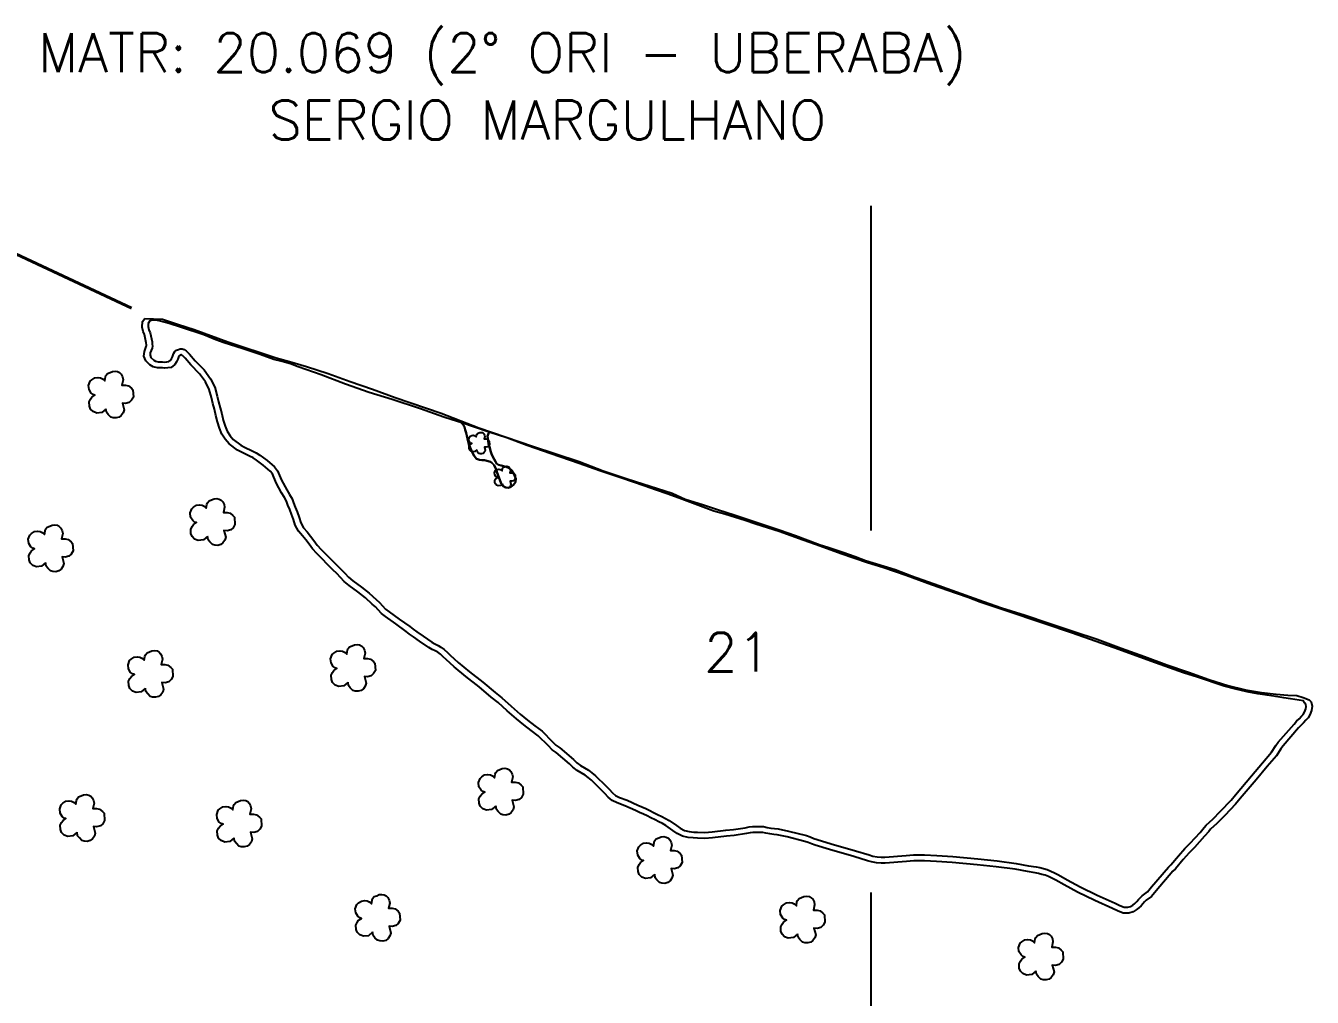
# Model space of a CAD drawing. Extents: x 745861 to 750061, y 7819050 to 7824990.
# Drawn here: x 748436 to 749294, y 7822288 to 7822936 of the extents above; entities that cross this region are included whole.
import ezdxf

# ---------------------------------------------------------------- set-up
doc = ezdxf.new("R2010")
doc.units = 0
doc.header["$MEASUREMENT"] = 0
doc.linetypes.add('CONTINUO', pattern=[0])
doc.layers.add('0114000966', color=1, linetype='Continuous', lineweight=25)
for name, color, linetype in [('0114000966021', 5, 'Continuous'), ('_SIMBOLO ARVORE', 118, 'Continuous'), ('ARVORES', 3, 'Continuous'), ('ESTRADA', 1, 'Continuous'), ('TEXTO CONFORNTANTES', 7, 'Continuous'), ('TEXTO_NUN_TAL', 7, 'Continuous')]:
    doc.layers.add(name, color=color, linetype=linetype)
doc.styles.add('Simplex', font='simplex.shx')

msp = doc.modelspace()

# ---------------------------------------------------------------- linework, layer by layer
at = {"color": 8}
for p, q in [((749000, 7822599.74), (749000, 7822816.38)), ((749000, 7821797.56), (749000, 7822358.28))]:
    msp.add_line(p, q, dxfattribs=at)
at = {"layer": '0114000966'}
msp.add_lwpolyline([(748515.2, 7822741.1), (748527.12, 7822740.79), (748537.62, 7822737.25), (748548.27, 7822733.83), (748570.71, 7822725.52), (748602.92, 7822714.9), (748611.86, 7822712.5), (748623.11, 7822709.24), (748637.64, 7822704.41), (748652.31, 7822699.15), (748667.22, 7822693.93), (748682.36, 7822688.58), (748713.03, 7822678.07), (748738.2, 7822668.31), (748773.87, 7822656.05), (748805.05, 7822645.79), (748821.19, 7822639.62), (748837.19, 7822634.11), (748852.58, 7822629.36), (748867.14, 7822624.57), (748875.74, 7822620.76), (748887.35, 7822617.02), (748898.09, 7822613.63), (748908.54, 7822610.28), (748929.13, 7822603.35), (748939.21, 7822599.92), (748949.45, 7822596.38), (748966.03, 7822590.18), (748971.14, 7822588.65), (748981.1, 7822585.23), (748989.27, 7822582.38), (748996.21, 7822579.83), (749016, 7822573.74), (749026.8, 7822569.55), (749042.07, 7822564.27), (749056.99, 7822558.89), (749071.83, 7822553.41), (749087.04, 7822548.17), (749102.68, 7822543.18), (749118.55, 7822538), (749134.65, 7822532.7), (749150.79, 7822527.18), (749166.83, 7822521.24), (749182.42, 7822515.63), (749197.19, 7822510.16), (749211.65, 7822505.19), (749225.3, 7822500.41), (749237.96, 7822496.26), (749249.69, 7822493.39), (749260.44, 7822491.59), (749270.15, 7822490.5), (749277.94, 7822489.97), (749284, 7822489.67), (749288.24, 7822488.41), (749292.33, 7822486.76), (749293.72, 7822485.39), (749294.35, 7822482.54), (749293.92, 7822479.68), (749292.7, 7822476.81), (749291.61, 7822474.69), (749289.99, 7822473.11), (749288.42, 7822471.39), (749286.79, 7822469.74), (749285.23, 7822468.01), (749274.83, 7822456.04), (749273.41, 7822454.06), (749270.44, 7822449.49), (749264.28, 7822442.2), (749256.94, 7822433.47), (749246.24, 7822420.92), (749243.17, 7822417.09), (749235.94, 7822409.66), (749230.72, 7822404.26), (749226.49, 7822400.41), (749225.22, 7822398.99), (749222.44, 7822395.73), (749215.73, 7822388.3), (749212.2, 7822384.78), (749208.22, 7822380.18), (749202.97, 7822373.96), (749201.34, 7822372.38), (749190.19, 7822359.37), (749187.07, 7822355.66), (749183.54, 7822353.08), (749182.45, 7822351.98), (749181.36, 7822350.79), (749180.05, 7822349.46), (749178.61, 7822347.95), (749176.88, 7822346.59), (749174.83, 7822345.31), (749171.97, 7822344.39), (749168.12, 7822344.43), (749164.35, 7822345.94), (749161.09, 7822347.53), (749149.21, 7822352.9), (749137.73, 7822358.42), (749128.81, 7822363.26), (749123.18, 7822366.41), (749120.55, 7822367.76), (749118.26, 7822368.91), (749116.15, 7822369.72), (749113.94, 7822370.34), (749111.69, 7822370.91), (749109.4, 7822371.37), (749104.22, 7822372.15), (749096.11, 7822373.72), (749083.5, 7822375.43), (749070.78, 7822376.71), (749054.05, 7822378.21), (749043.47, 7822378.92), (749035.49, 7822379.29), (749030.75, 7822379.42), (749028.51, 7822379.32), (749023.62, 7822378.9), (749009.28, 7822377.91), (749006.6, 7822377.91), (749003.46, 7822377.98), (749000.16, 7822378.65), (748997.52, 7822379.48), (748988.44, 7822382.29), (748972.07, 7822386.91), (748962.53, 7822389.73), (748960.2, 7822390.65), (748957.91, 7822391.61), (748955.75, 7822392.32), (748943.85, 7822395.34), (748937.32, 7822396.78), (748935.07, 7822397.04), (748932.43, 7822397.28), (748929.75, 7822397.77), (748927.65, 7822398.18), (748923.21, 7822398.34), (748921.03, 7822398.29), (748919.12, 7822398.08), (748916.73, 7822397.54), (748908.6, 7822396.21), (748903.39, 7822395.81), (748894.16, 7822394.66), (748888.97, 7822394.36), (748883.98, 7822394.42), (748881.16, 7822394.63), (748877.83, 7822394.99), (748874.03, 7822395.92), (748870.39, 7822397.59), (748867.63, 7822399.59), (748863.04, 7822402.85), (748860.78, 7822404.18), (748858.34, 7822405.48), (748855.78, 7822406.76), (748852.97, 7822408), (748850.41, 7822409.39), (748847.95, 7822410.55), (748845.37, 7822411.72), (748842.7, 7822412.86), (748835.59, 7822416.16), (748830.41, 7822418), (748827.2, 7822419.62), (748824.46, 7822421.92), (748822.28, 7822424.37), (748820.09, 7822426.51), (748813.27, 7822433.08), (748811.1, 7822434.94), (748809, 7822436.49), (748803.82, 7822439.59), (748800.97, 7822441.78), (748798.6, 7822444.11), (748789.72, 7822451.54), (748787.01, 7822453.43), (748784.53, 7822455.99), (748777.69, 7822462.77), (748772.99, 7822466.29), (748768.1, 7822470.04), (748763.18, 7822474.13), (748756.97, 7822479.51), (748750.95, 7822485.09), (748746.43, 7822488.67), (748738.3, 7822495.42), (748729.46, 7822502.37), (748721.76, 7822508.7), (748716.26, 7822513.67), (748714.38, 7822515.54), (748712.45, 7822517.32), (748710.69, 7822518.56), (748709.09, 7822519.52), (748707.04, 7822520.47), (748704.7, 7822521.79), (748698.62, 7822525.95), (748694.45, 7822528.85), (748691.95, 7822530.63), (748689.7, 7822532.45), (748682.74, 7822537.43), (748675.81, 7822542.33), (748673.28, 7822544.38), (748670.94, 7822546.72), (748669.11, 7822548.89), (748667, 7822550.62), (748662.4, 7822554.86), (748657.43, 7822558.82), (748651.52, 7822563.03), (748648.37, 7822565.62), (748645.73, 7822568.48), (748643.31, 7822570.98), (748640.72, 7822573.56), (748629.92, 7822584.43), (748627.16, 7822587.55), (748624.89, 7822590.65), (748622.71, 7822593.42), (748620.45, 7822596.24), (748617.9, 7822599.36), (748615.66, 7822603.26), (748614.38, 7822607.15), (748613.12, 7822610.75), (748611.96, 7822613.79), (748610.7, 7822616.74), (748609.83, 7822619.21), (748608.35, 7822621.79), (748606.49, 7822624.87), (748602.89, 7822631.56), (748600.43, 7822637.5), (748598.84, 7822639.28), (748594.31, 7822643.29), (748589.74, 7822646.72), (748587.43, 7822648.13), (748585.06, 7822649.44), (748580.11, 7822651.73), (748577.13, 7822653.25), (748571.47, 7822657.53), (748568.86, 7822660.64), (748566.66, 7822664.08), (748564.99, 7822668.05), (748563.74, 7822672.34), (748562.68, 7822676.57), (748561.72, 7822680.61), (748560.61, 7822684.53), (748559.7, 7822688.49), (748558.22, 7822693.89), (748555.68, 7822698.83), (748551.73, 7822704.36), (748545.89, 7822710.19), (748542.15, 7822714.71), (748540.36, 7822716.43), (748539.66, 7822716.85), (748539.46, 7822716.93), (748539.39, 7822716.93), (748539.01, 7822716.82), (748538.53, 7822716.6), (748538.42, 7822716.49), (748538.12, 7822716.01), (748537.78, 7822715.36), (748537.3, 7822713.99), (748536.37, 7822712.22), (748535.15, 7822710.45), (748532.81, 7822708.6), (748530.49, 7822708.32), (748528.69, 7822708.07), (748526.93, 7822708.32), (748525.55, 7822708.24), (748523.62, 7822708.32), (748520.89, 7822708.89), (748518.68, 7822710.23), (748515.85, 7822713.01), (748514.68, 7822716.13), (748514.93, 7822719.09), (748515.78, 7822721.24), (748516.23, 7822722.41), (748516.31, 7822722.88), (748516.25, 7822723.72), (748516.13, 7822724.93), (748515.05, 7822730.41), (748514.15, 7822732.43), (748513.51, 7822735.49), (748513.57, 7822739.23)], close=True, dxfattribs=at)
at = {"layer": '0114000966021'}
msp.add_lwpolyline([(748979.86, 7822584.18), (748962.77, 7822590.4), (748954.5, 7822593.38), (748938.47, 7822599.08), (748923.01, 7822603.96), (748915.95, 7822606.43), (748902.27, 7822610.57), (748894.87, 7822612.7), (748871.78, 7822621.32), (748863.84, 7822624.17), (748856.14, 7822626.9), (748848.48, 7822629.47), (748833.47, 7822634.7), (748818.94, 7822639.57), (748805.17, 7822644.46), (748792.22, 7822648.92), (748780.52, 7822652.92), (748770.4, 7822656.41), (748756.82, 7822661.53), (748745.11, 7822665.43), (748744.6, 7822664.36), (748743.96, 7822662.71), (748744.14, 7822661.19), (748744.47, 7822659.62), (748744.67, 7822657.63), (748745.25, 7822655.62), (748746.18, 7822652.26), (748746.66, 7822650.81), (748747.44, 7822648.93), (748748.45, 7822647.29), (748749.29, 7822645.82), (748749.99, 7822644.5), (748751.23, 7822643.59), (748753.02, 7822643.06), (748756.31, 7822642.28), (748758.42, 7822641.38), (748760.06, 7822639.87), (748761.32, 7822638), (748762.18, 7822635.94), (748762.82, 7822634.13), (748762.67, 7822632.07), (748761.31, 7822630.12), (748759.57, 7822628.79), (748757.89, 7822628.27), (748756.08, 7822628.5), (748754.3, 7822629.43), (748753.11, 7822631.1), (748752.09, 7822633.57), (748750.3, 7822638.29), (748749.41, 7822640.96), (748748.41, 7822643.38), (748746.85, 7822644.91), (748745.84, 7822645.62), (748742.02, 7822646.67), (748740.08, 7822646.7), (748738.67, 7822646.83), (748736.69, 7822647.67), (748735.06, 7822649.47), (748733.89, 7822651.59), (748731.49, 7822657.09), (748731.1, 7822658.82), (748730.64, 7822660.97), (748730.21, 7822662.83), (748729.68, 7822664.87), (748729.07, 7822667), (748728.6, 7822668.87), (748727.61, 7822670.2), (748726.04, 7822671.8), (748723.8, 7822672.55), (748714.88, 7822675.44), (748699.29, 7822681.01), (748680.23, 7822687.24), (748664.93, 7822691.76), (748649.07, 7822697.39), (748632.85, 7822703.52), (748617.54, 7822708.97), (748612.54, 7822710.87), (748606.93, 7822712.46), (748601.39, 7822713.78), (748592.15, 7822717.07), (748580.82, 7822721), (748567.56, 7822725.27), (748562.55, 7822726.95), (748554.57, 7822730.19), (748539.1, 7822735.39), (748531.48, 7822737.84), (748524.71, 7822739.57), (748522.48, 7822740.05), (748520.28, 7822740.15), (748518.68, 7822739.61), (748517.55, 7822737.96), (748517.52, 7822735.87), (748517.98, 7822733.67), (748518.89, 7822731.63), (748520.09, 7822725.53), (748520.24, 7822724.05), (748520.33, 7822722.67), (748520.11, 7822721.36), (748519.51, 7822719.79), (748518.87, 7822718.17), (748518.74, 7822716.69), (748519.29, 7822715.24), (748521.15, 7822713.41), (748522.38, 7822712.67), (748524.12, 7822712.3), (748525.52, 7822712.24), (748527.09, 7822712.33), (748528.69, 7822712.11), (748529.97, 7822712.29), (748531.21, 7822712.44), (748532.2, 7822713.22), (748532.95, 7822714.3), (748533.63, 7822715.59), (748534.1, 7822716.93), (748534.63, 7822717.97), (748535.32, 7822719.1), (748536.33, 7822719.99), (748537.62, 7822720.58), (748538.74, 7822720.9), (748540.2, 7822720.97), (748541.48, 7822720.42), (748542.81, 7822719.63), (748545.09, 7822717.43), (748548.85, 7822712.89), (748554.79, 7822706.95), (748559.1, 7822700.92), (748561.96, 7822695.35), (748563.58, 7822689.47), (748564.49, 7822685.52), (748565.59, 7822681.61), (748566.56, 7822677.52), (748567.6, 7822673.39), (748568.77, 7822669.39), (748570.22, 7822665.95), (748572.1, 7822663.01), (748574.24, 7822660.45), (748579.26, 7822656.65), (748581.85, 7822655.33), (748586.88, 7822653.01), (748589.44, 7822651.59), (748591.98, 7822650.04), (748596.84, 7822646.39), (748601.67, 7822642.12), (748603.87, 7822639.65), (748606.5, 7822633.28), (748609.96, 7822626.86), (748611.8, 7822623.82), (748613.48, 7822620.88), (748614.43, 7822618.19), (748615.66, 7822615.29), (748616.88, 7822612.13), (748618.17, 7822608.44), (748619.33, 7822604.9), (748621.21, 7822601.64), (748623.56, 7822598.76), (748625.85, 7822595.91), (748628.08, 7822593.06), (748630.27, 7822590.06), (748632.84, 7822587.17), (748643.56, 7822576.38), (748646.16, 7822573.79), (748648.64, 7822571.23), (748651.13, 7822568.54), (748653.96, 7822566.2), (748659.83, 7822562.02), (748665.01, 7822557.89), (748669.62, 7822553.64), (748671.93, 7822551.75), (748673.89, 7822549.42), (748675.96, 7822547.36), (748678.22, 7822545.52), (748685.06, 7822540.69), (748692.12, 7822535.64), (748694.37, 7822533.82), (748696.75, 7822532.12), (748700.89, 7822529.24), (748706.81, 7822525.19), (748708.87, 7822524.04), (748710.97, 7822523.06), (748712.88, 7822521.92), (748714.97, 7822520.43), (748717.15, 7822518.43), (748719.01, 7822516.57), (748724.37, 7822511.73), (748731.96, 7822505.49), (748740.81, 7822498.54), (748748.95, 7822491.78), (748753.56, 7822488.13), (748759.64, 7822482.49), (748765.77, 7822477.18), (748770.6, 7822473.17), (748775.41, 7822469.48), (748780.31, 7822465.81), (748787.37, 7822458.81), (748789.61, 7822456.49), (748792.15, 7822454.72), (748801.29, 7822447.08), (748803.6, 7822444.8), (748806.08, 7822442.9), (748811.22, 7822439.82), (748813.58, 7822438.08), (748815.96, 7822436.05), (748822.87, 7822429.38), (748825.17, 7822427.14), (748827.25, 7822424.8), (748829.42, 7822422.98), (748831.99, 7822421.68), (748837.1, 7822419.87), (748844.33, 7822416.51), (748846.99, 7822415.37), (748849.62, 7822414.18), (748852.21, 7822412.96), (748854.73, 7822411.59), (748857.48, 7822410.38), (748860.17, 7822409.03), (748862.73, 7822407.68), (748865.22, 7822406.21), (748869.96, 7822402.84), (748872.42, 7822401.06), (748875.35, 7822399.72), (748878.53, 7822398.94), (748881.52, 7822398.61), (748884.15, 7822398.42), (748888.88, 7822398.36), (748893.8, 7822398.64), (748902.99, 7822399.79), (748908.12, 7822400.19), (748915.97, 7822401.47), (748918.46, 7822402.03), (748920.77, 7822402.28), (748923.24, 7822402.34), (748928.11, 7822402.17), (748930.5, 7822401.7), (748932.97, 7822401.25), (748935.48, 7822401.02), (748937.99, 7822400.73), (748944.77, 7822399.24), (748956.87, 7822396.17), (748959.32, 7822395.36), (748961.71, 7822394.35), (748963.83, 7822393.52), (748973.18, 7822390.76), (748989.58, 7822386.13), (748998.71, 7822383.3), (749001.16, 7822382.53), (749003.91, 7822381.97), (749006.64, 7822381.91), (749009.15, 7822381.91), (749023.31, 7822382.89), (749028.26, 7822383.31), (749030.72, 7822383.42), (749035.64, 7822383.29), (749043.7, 7822382.92), (749054.37, 7822382.2), (749071.15, 7822380.7), (749083.97, 7822379.4), (749096.77, 7822377.67), (749104.9, 7822376.09), (749110.08, 7822375.31), (749112.58, 7822374.82), (749114.97, 7822374.2), (749117.41, 7822373.53), (749119.88, 7822372.57), (749122.36, 7822371.33), (749125.07, 7822369.94), (749130.74, 7822366.77), (749139.55, 7822361.98), (749150.9, 7822356.52), (749162.79, 7822351.15), (749165.97, 7822349.6), (749168.91, 7822348.42), (749171.36, 7822348.39), (749173.13, 7822348.96), (749174.58, 7822349.87), (749175.91, 7822350.91), (749177.17, 7822352.24), (749178.46, 7822353.55), (749179.56, 7822354.75), (749180.93, 7822356.13), (749184.32, 7822358.6), (749187.14, 7822361.96), (749198.43, 7822375.12), (749200.04, 7822376.69), (749205.17, 7822382.78), (749209.27, 7822387.51), (749212.83, 7822391.05), (749219.43, 7822398.37), (749222.21, 7822401.62), (749223.64, 7822403.23), (749227.93, 7822407.13), (749233.07, 7822412.45), (749240.17, 7822419.75), (749243.15, 7822423.47), (749253.88, 7822436.05), (749261.22, 7822444.78), (749267.22, 7822451.88), (749270.11, 7822456.32), (749271.69, 7822458.52), (749282.23, 7822470.66), (749283.88, 7822472.48), (749285.52, 7822474.14), (749287.12, 7822475.89), (749288.35, 7822477.1), (749289.08, 7822478.51), (749290.04, 7822480.78), (749290.28, 7822482.4), (749290, 7822483.67), (749289.19, 7822484.74), (749288.52, 7822486.06), (749279.73, 7822487.56), (749275.36, 7822488.15), (749270.13, 7822488.9), (749264.31, 7822489.81), (749258, 7822490.88), (749250.87, 7822492.14), (749243.29, 7822493.91), (749235.47, 7822495.99), (749217.77, 7822501.8), (749208.5, 7822504.89), (749189.71, 7822511.52), (749162.12, 7822521.41), (749133.67, 7822531.51), (749115.28, 7822537.64), (749089.29, 7822546.4), (749072.8, 7822552.02), (749064.72, 7822554.99), (749056.88, 7822557.77), (749040.32, 7822563.59), (749023.24, 7822569.74), (749007.83, 7822574.97), (748997.55, 7822578.23)], close=True, dxfattribs=at)
at = {"layer": '_SIMBOLO ARVORE', "linetype": 'CONTINUO'}
for points in [[(748489.23, 7822680.74, 0), (748486.53, 7822678.48, 0), (748483.11, 7822678.08, 0), (748480.67, 7822679.03, 0), (748478.94, 7822680.73, 0), (748478.23, 7822682.68, 0), (748478.04, 7822685.55, 0), (748478.97, 7822687.37, 0), (748479.95, 7822688.71, 0), (748481.92, 7822690.05, 0), (748480.67, 7822690.45, 0), (748479.43, 7822691.47, 0), (748477.98, 7822693.76, 0), (748477.72, 7822696.49, 0), (748478.77, 7822699.33, 0), (748479.87, 7822700.34, 0), (748481.88, 7822701.57, 0), (748483.99, 7822701.85, 0), (748485.67, 7822701.61, 0), (748487.01, 7822701, 0), (748488.47, 7822699.69, 0), (748488.91, 7822702.18, 0), (748489.28, 7822703.18, 0), (748490.37, 7822704.56, 0), (748492, 7822705.16, 0), (748493.58, 7822705.86, 0), (748495.37, 7822706.03, 0), (748497.06, 7822705.79, 0), (748498.43, 7822705.06, 0), (748499.45, 7822703.96, 0), (748500.34, 7822702.2, 0), (748500.69, 7822700.24, 0), (748499.88, 7822696.75, 0), (748502.32, 7822696.79, 0), (748504.34, 7822696.3, 0), (748506.25, 7822694.79, 0), (748507.31, 7822693.58, 0), (748507.59, 7822688.78, 0), (748506.42, 7822686.63, 0), (748504.85, 7822685.2, 0), (748502.39, 7822684.54, 0), (748500.23, 7822684.73, 0), (748501.38, 7822680.24, 0), (748500.85, 7822678.33, 0), (748499.55, 7822676.5, 0), (748498.13, 7822675.36, 0), (748496.1, 7822674.86, 0), (748494.08, 7822674.99, 0), (748492.58, 7822675.41, 0), (748490.85, 7822677.11, 0), (748489.67, 7822678.65, 0), (748489.31, 7822680.97, 0)], [(748736.77, 7822653.51, 0), (748735.53, 7822652.46, 0), (748733.94, 7822652.28, 0), (748732.81, 7822652.72, 0), (748732.01, 7822653.5, 0), (748731.68, 7822654.4, 0), (748731.59, 7822655.73, 0), (748732.03, 7822656.58, 0), (748732.48, 7822657.2, 0), (748733.39, 7822657.81, 0), (748732.81, 7822658, 0), (748732.24, 7822658.47, 0), (748731.57, 7822659.53, 0), (748731.45, 7822660.79, 0), (748731.93, 7822662.11, 0), (748732.44, 7822662.58, 0), (748733.37, 7822663.15, 0), (748734.35, 7822663.28, 0), (748735.13, 7822663.17, 0), (748735.75, 7822662.88, 0), (748736.42, 7822662.28, 0), (748736.63, 7822663.43, 0), (748736.8, 7822663.89, 0), (748737.3, 7822664.53, 0), (748738.06, 7822664.81, 0), (748738.79, 7822665.13, 0), (748739.62, 7822665.21, 0), (748740.4, 7822665.1, 0), (748741.03, 7822664.76, 0), (748741.5, 7822664.25, 0), (748741.91, 7822663.44, 0), (748742.08, 7822662.53, 0), (748741.7, 7822660.92, 0), (748742.83, 7822660.94, 0), (748743.77, 7822660.71, 0), (748744.65, 7822660.01, 0), (748745.14, 7822659.45, 0), (748745.27, 7822657.23, 0), (748744.73, 7822656.23, 0), (748744, 7822655.57, 0), (748742.86, 7822655.26, 0), (748741.86, 7822655.35, 0), (748742.4, 7822653.28, 0), (748742.15, 7822652.39, 0), (748741.55, 7822651.55, 0), (748740.89, 7822651.02, 0), (748739.95, 7822650.79, 0), (748739.02, 7822650.84, 0), (748738.32, 7822651.04, 0), (748737.52, 7822651.83, 0), (748736.98, 7822652.54, 0), (748736.81, 7822653.61, 0)], [(748753.97, 7822630.89, 0), (748752.73, 7822629.84, 0), (748751.14, 7822629.66, 0), (748750.02, 7822630.1, 0), (748749.22, 7822630.88, 0), (748748.89, 7822631.78, 0), (748748.8, 7822633.11, 0), (748749.23, 7822633.95, 0), (748749.68, 7822634.58, 0), (748750.59, 7822635.19, 0), (748750.01, 7822635.38, 0), (748749.44, 7822635.85, 0), (748748.77, 7822636.91, 0), (748748.65, 7822638.17, 0), (748749.13, 7822639.49, 0), (748749.64, 7822639.96, 0), (748750.57, 7822640.53, 0), (748751.55, 7822640.66, 0), (748752.33, 7822640.55, 0), (748752.95, 7822640.26, 0), (748753.62, 7822639.66, 0), (748753.83, 7822640.81, 0), (748754, 7822641.27, 0), (748754.5, 7822641.91, 0), (748755.26, 7822642.19, 0), (748755.99, 7822642.51, 0), (748756.82, 7822642.59, 0), (748757.6, 7822642.48, 0), (748758.23, 7822642.14, 0), (748758.7, 7822641.63, 0), (748759.12, 7822640.82, 0), (748759.28, 7822639.91, 0), (748758.9, 7822638.3, 0), (748760.04, 7822638.31, 0), (748760.97, 7822638.09, 0), (748761.85, 7822637.39, 0), (748762.34, 7822636.83, 0), (748762.48, 7822634.61, 0), (748761.93, 7822633.61, 0), (748761.21, 7822632.95, 0), (748760.07, 7822632.64, 0), (748759.07, 7822632.73, 0), (748759.6, 7822630.66, 0), (748759.36, 7822629.77, 0), (748758.75, 7822628.92, 0), (748758.09, 7822628.4, 0), (748757.15, 7822628.17, 0), (748756.22, 7822628.22, 0), (748755.52, 7822628.42, 0), (748754.72, 7822629.21, 0), (748754.18, 7822629.92, 0), (748754.01, 7822630.99, 0)], [(748557.04, 7822595.72, 0), (748554.35, 7822593.46, 0), (748550.93, 7822593.06, 0), (748548.49, 7822594.01, 0), (748546.76, 7822595.71, 0), (748546.04, 7822597.65, 0), (748545.85, 7822600.53, 0), (748546.78, 7822602.35, 0), (748547.77, 7822603.69, 0), (748549.74, 7822605.02, 0), (748548.48, 7822605.42, 0), (748547.25, 7822606.44, 0), (748545.79, 7822608.73, 0), (748545.53, 7822611.46, 0), (748546.58, 7822614.3, 0), (748547.68, 7822615.32, 0), (748549.69, 7822616.55, 0), (748551.8, 7822616.83, 0), (748553.49, 7822616.59, 0), (748554.82, 7822615.97, 0), (748556.28, 7822614.67, 0), (748556.72, 7822617.16, 0), (748557.09, 7822618.16, 0), (748558.19, 7822619.54, 0), (748559.81, 7822620.14, 0), (748561.4, 7822620.84, 0), (748563.18, 7822621, 0), (748564.87, 7822620.76, 0), (748566.24, 7822620.04, 0), (748567.26, 7822618.94, 0), (748568.15, 7822617.18, 0), (748568.5, 7822615.22, 0), (748567.69, 7822611.73, 0), (748570.13, 7822611.77, 0), (748572.16, 7822611.28, 0), (748574.06, 7822609.77, 0), (748575.12, 7822608.56, 0), (748575.41, 7822603.76, 0), (748574.23, 7822601.6, 0), (748572.66, 7822600.17, 0), (748570.2, 7822599.51, 0), (748568.04, 7822599.7, 0), (748569.19, 7822595.22, 0), (748568.67, 7822593.3, 0), (748567.37, 7822591.48, 0), (748565.94, 7822590.34, 0), (748563.91, 7822589.84, 0), (748561.9, 7822589.96, 0), (748560.39, 7822590.39, 0), (748558.66, 7822592.09, 0), (748557.48, 7822593.62, 0), (748557.12, 7822595.95, 0)], [(748448.97, 7822578.15, 0), (748446.27, 7822575.89, 0), (748442.85, 7822575.49, 0), (748440.42, 7822576.44, 0), (748438.69, 7822578.14, 0), (748437.97, 7822580.09, 0), (748437.78, 7822582.96, 0), (748438.71, 7822584.78, 0), (748439.69, 7822586.12, 0), (748441.66, 7822587.46, 0), (748440.41, 7822587.86, 0), (748439.18, 7822588.88, 0), (748437.72, 7822591.17, 0), (748437.46, 7822593.9, 0), (748438.51, 7822596.73, 0), (748439.61, 7822597.75, 0), (748441.62, 7822598.98, 0), (748443.73, 7822599.26, 0), (748445.42, 7822599.02, 0), (748446.75, 7822598.41, 0), (748448.21, 7822597.1, 0), (748448.65, 7822599.59, 0), (748449.02, 7822600.59, 0), (748450.11, 7822601.97, 0), (748451.74, 7822602.57, 0), (748453.32, 7822603.27, 0), (748455.11, 7822603.44, 0), (748456.8, 7822603.2, 0), (748458.17, 7822602.47, 0), (748459.19, 7822601.37, 0), (748460.08, 7822599.61, 0), (748460.43, 7822597.65, 0), (748459.62, 7822594.16, 0), (748462.06, 7822594.2, 0), (748464.08, 7822593.71, 0), (748465.99, 7822592.2, 0), (748467.05, 7822590.99, 0), (748467.34, 7822586.19, 0), (748466.16, 7822584.04, 0), (748464.59, 7822582.6, 0), (748462.13, 7822581.95, 0), (748459.97, 7822582.14, 0), (748461.12, 7822577.65, 0), (748460.59, 7822575.74, 0), (748459.3, 7822573.91, 0), (748457.87, 7822572.77, 0), (748455.84, 7822572.27, 0), (748453.83, 7822572.4, 0), (748452.32, 7822572.82, 0), (748450.59, 7822574.52, 0), (748449.41, 7822576.06, 0), (748449.05, 7822578.38, 0)], [(748515.55, 7822494.36, 0), (748512.85, 7822492.1, 0), (748509.43, 7822491.7, 0), (748507, 7822492.65, 0), (748505.27, 7822494.35, 0), (748504.55, 7822496.3, 0), (748504.36, 7822499.17, 0), (748505.29, 7822500.99, 0), (748506.27, 7822502.33, 0), (748508.24, 7822503.67, 0), (748506.99, 7822504.07, 0), (748505.76, 7822505.09, 0), (748504.3, 7822507.38, 0), (748504.04, 7822510.1, 0), (748505.09, 7822512.94, 0), (748506.19, 7822513.96, 0), (748508.2, 7822515.19, 0), (748510.31, 7822515.47, 0), (748512, 7822515.23, 0), (748513.33, 7822514.61, 0), (748514.79, 7822513.31, 0), (748515.23, 7822515.8, 0), (748515.6, 7822516.8, 0), (748516.69, 7822518.18, 0), (748518.32, 7822518.78, 0), (748519.91, 7822519.48, 0), (748521.69, 7822519.64, 0), (748523.38, 7822519.4, 0), (748524.75, 7822518.68, 0), (748525.77, 7822517.58, 0), (748526.66, 7822515.82, 0), (748527.01, 7822513.86, 0), (748526.2, 7822510.37, 0), (748528.64, 7822510.41, 0), (748530.66, 7822509.92, 0), (748532.57, 7822508.41, 0), (748533.63, 7822507.2, 0), (748533.92, 7822502.4, 0), (748532.74, 7822500.25, 0), (748531.17, 7822498.81, 0), (748528.71, 7822498.16, 0), (748526.55, 7822498.35, 0), (748527.7, 7822493.86, 0), (748527.17, 7822491.95, 0), (748525.88, 7822490.12, 0), (748524.45, 7822488.98, 0), (748522.42, 7822488.48, 0), (748520.41, 7822488.6, 0), (748518.9, 7822489.03, 0), (748517.17, 7822490.73, 0), (748515.99, 7822492.26, 0), (748515.63, 7822494.59, 0)], [(748650.74, 7822498.37, 0), (748648.05, 7822496.11, 0), (748644.63, 7822495.71, 0), (748642.19, 7822496.66, 0), (748640.46, 7822498.36, 0), (748639.75, 7822500.31, 0), (748639.56, 7822503.18, 0), (748640.49, 7822505, 0), (748641.47, 7822506.34, 0), (748643.44, 7822507.68, 0), (748642.19, 7822508.08, 0), (748640.95, 7822509.1, 0), (748639.5, 7822511.39, 0), (748639.24, 7822514.12, 0), (748640.29, 7822516.96, 0), (748641.39, 7822517.97, 0), (748643.4, 7822519.2, 0), (748645.51, 7822519.48, 0), (748647.19, 7822519.24, 0), (748648.53, 7822518.63, 0), (748649.99, 7822517.32, 0), (748650.43, 7822519.82, 0), (748650.8, 7822520.81, 0), (748651.89, 7822522.19, 0), (748653.52, 7822522.79, 0), (748655.1, 7822523.49, 0), (748656.89, 7822523.66, 0), (748658.57, 7822523.42, 0), (748659.95, 7822522.69, 0), (748660.96, 7822521.59, 0), (748661.86, 7822519.83, 0), (748662.21, 7822517.87, 0), (748661.39, 7822514.38, 0), (748663.84, 7822514.42, 0), (748665.86, 7822513.93, 0), (748667.77, 7822512.42, 0), (748668.83, 7822511.22, 0), (748669.11, 7822506.41, 0), (748667.93, 7822504.26, 0), (748666.37, 7822502.83, 0), (748663.91, 7822502.17, 0), (748661.75, 7822502.36, 0), (748662.9, 7822497.87, 0), (748662.37, 7822495.96, 0), (748661.07, 7822494.13, 0), (748659.65, 7822492.99, 0), (748657.62, 7822492.5, 0), (748655.6, 7822492.62, 0), (748654.09, 7822493.05, 0), (748652.36, 7822494.74, 0), (748651.19, 7822496.28, 0), (748650.83, 7822498.6, 0)], [(748749.38, 7822415.81, 0), (748746.69, 7822413.55, 0), (748743.27, 7822413.16, 0), (748740.83, 7822414.1, 0), (748739.1, 7822415.8, 0), (748738.39, 7822417.75, 0), (748738.19, 7822420.63, 0), (748739.13, 7822422.44, 0), (748740.11, 7822423.78, 0), (748742.08, 7822425.12, 0), (748740.83, 7822425.52, 0), (748739.59, 7822426.54, 0), (748738.14, 7822428.83, 0), (748737.87, 7822431.56, 0), (748738.92, 7822434.4, 0), (748740.03, 7822435.42, 0), (748742.03, 7822436.64, 0), (748744.14, 7822436.93, 0), (748745.83, 7822436.68, 0), (748747.16, 7822436.07, 0), (748748.63, 7822434.76, 0), (748749.06, 7822437.26, 0), (748749.44, 7822438.25, 0), (748750.53, 7822439.63, 0), (748752.15, 7822440.23, 0), (748753.74, 7822440.94, 0), (748755.52, 7822441.1, 0), (748757.21, 7822440.86, 0), (748758.58, 7822440.13, 0), (748759.6, 7822439.03, 0), (748760.49, 7822437.27, 0), (748760.84, 7822435.31, 0), (748760.03, 7822431.82, 0), (748762.48, 7822431.86, 0), (748764.5, 7822431.38, 0), (748766.41, 7822429.87, 0), (748767.46, 7822428.66, 0), (748767.75, 7822423.85, 0), (748766.57, 7822421.7, 0), (748765.01, 7822420.27, 0), (748762.54, 7822419.61, 0), (748760.38, 7822419.8, 0), (748761.54, 7822415.31, 0), (748761.01, 7822413.4, 0), (748759.71, 7822411.57, 0), (748758.28, 7822410.44, 0), (748756.25, 7822409.94, 0), (748754.24, 7822410.06, 0), (748752.73, 7822410.49, 0), (748751, 7822412.19, 0), (748749.83, 7822413.72, 0), (748749.47, 7822416.04, 0)], [(748469.93, 7822398.24, 0), (748467.23, 7822395.98, 0), (748463.81, 7822395.59, 0), (748461.38, 7822396.54, 0), (748459.65, 7822398.23, 0), (748458.93, 7822400.18, 0), (748458.74, 7822403.06, 0), (748459.67, 7822404.87, 0), (748460.65, 7822406.22, 0), (748462.62, 7822407.55, 0), (748461.37, 7822407.95, 0), (748460.14, 7822408.97, 0), (748458.68, 7822411.26, 0), (748458.42, 7822413.99, 0), (748459.47, 7822416.83, 0), (748460.57, 7822417.85, 0), (748462.58, 7822419.08, 0), (748464.69, 7822419.36, 0), (748466.38, 7822419.12, 0), (748467.71, 7822418.5, 0), (748469.17, 7822417.2, 0), (748469.61, 7822419.69, 0), (748469.98, 7822420.69, 0), (748471.07, 7822422.07, 0), (748472.7, 7822422.66, 0), (748474.29, 7822423.37, 0), (748476.07, 7822423.53, 0), (748477.76, 7822423.29, 0), (748479.13, 7822422.57, 0), (748480.15, 7822421.47, 0), (748481.04, 7822419.71, 0), (748481.39, 7822417.75, 0), (748480.58, 7822414.26, 0), (748483.02, 7822414.3, 0), (748485.05, 7822413.81, 0), (748486.95, 7822412.3, 0), (748488.01, 7822411.09, 0), (748488.3, 7822406.28, 0), (748487.12, 7822404.13, 0), (748485.55, 7822402.7, 0), (748483.09, 7822402.04, 0), (748480.93, 7822402.23, 0), (748482.08, 7822397.74, 0), (748481.55, 7822395.83, 0), (748480.26, 7822394.01, 0), (748478.83, 7822392.87, 0), (748476.8, 7822392.37, 0), (748474.79, 7822392.49, 0), (748473.28, 7822392.92, 0), (748471.55, 7822394.62, 0), (748470.37, 7822396.15, 0), (748470.01, 7822398.47, 0)], [(748574.73, 7822394.55, 0), (748572.04, 7822392.29, 0), (748568.62, 7822391.89, 0), (748566.18, 7822392.84, 0), (748564.45, 7822394.54, 0), (748563.73, 7822396.49, 0), (748563.54, 7822399.36, 0), (748564.47, 7822401.18, 0), (748565.46, 7822402.52, 0), (748567.43, 7822403.86, 0), (748566.17, 7822404.26, 0), (748564.94, 7822405.28, 0), (748563.48, 7822407.57, 0), (748563.22, 7822410.29, 0), (748564.27, 7822413.13, 0), (748565.37, 7822414.15, 0), (748567.38, 7822415.38, 0), (748569.49, 7822415.66, 0), (748571.18, 7822415.42, 0), (748572.51, 7822414.8, 0), (748573.97, 7822413.5, 0), (748574.41, 7822415.99, 0), (748574.78, 7822416.99, 0), (748575.88, 7822418.37, 0), (748577.5, 7822418.97, 0), (748579.09, 7822419.67, 0), (748580.87, 7822419.83, 0), (748582.56, 7822419.59, 0), (748583.93, 7822418.87, 0), (748584.95, 7822417.77, 0), (748585.84, 7822416.01, 0), (748586.19, 7822414.05, 0), (748585.38, 7822410.56, 0), (748587.82, 7822410.6, 0), (748589.85, 7822410.11, 0), (748591.75, 7822408.6, 0), (748592.81, 7822407.39, 0), (748593.1, 7822402.59, 0), (748591.92, 7822400.44, 0), (748590.35, 7822399, 0), (748587.89, 7822398.35, 0), (748585.73, 7822398.54, 0), (748586.88, 7822394.05, 0), (748586.36, 7822392.14, 0), (748585.06, 7822390.31, 0), (748583.63, 7822389.17, 0), (748581.6, 7822388.67, 0), (748579.59, 7822388.79, 0), (748578.08, 7822389.22, 0), (748576.35, 7822390.92, 0), (748575.17, 7822392.45, 0), (748574.81, 7822394.78, 0)], [(748855.42, 7822370.22, 0), (748852.72, 7822367.96, 0), (748849.3, 7822367.56, 0), (748846.87, 7822368.51, 0), (748845.14, 7822370.21, 0), (748844.42, 7822372.16, 0), (748844.23, 7822375.03, 0), (748845.16, 7822376.85, 0), (748846.14, 7822378.19, 0), (748848.11, 7822379.53, 0), (748846.86, 7822379.93, 0), (748845.63, 7822380.95, 0), (748844.17, 7822383.24, 0), (748843.91, 7822385.97, 0), (748844.96, 7822388.81, 0), (748846.06, 7822389.82, 0), (748848.07, 7822391.05, 0), (748850.18, 7822391.33, 0), (748851.87, 7822391.09, 0), (748853.2, 7822390.48, 0), (748854.66, 7822389.17, 0), (748855.1, 7822391.66, 0), (748855.47, 7822392.66, 0), (748856.56, 7822394.04, 0), (748858.19, 7822394.64, 0), (748859.78, 7822395.34, 0), (748861.56, 7822395.51, 0), (748863.25, 7822395.27, 0), (748864.62, 7822394.54, 0), (748865.64, 7822393.44, 0), (748866.53, 7822391.68, 0), (748866.88, 7822389.72, 0), (748866.07, 7822386.23, 0), (748868.51, 7822386.27, 0), (748870.54, 7822385.78, 0), (748872.44, 7822384.27, 0), (748873.5, 7822383.06, 0), (748873.79, 7822378.26, 0), (748872.61, 7822376.11, 0), (748871.04, 7822374.67, 0), (748868.58, 7822374.02, 0), (748866.42, 7822374.21, 0), (748867.57, 7822369.72, 0), (748867.04, 7822367.81, 0), (748865.75, 7822365.98, 0), (748864.32, 7822364.84, 0), (748862.29, 7822364.34, 0), (748860.28, 7822364.47, 0), (748858.77, 7822364.89, 0), (748857.04, 7822366.59, 0), (748855.86, 7822368.13, 0), (748855.5, 7822370.45, 0)], [(748667.2, 7822331.7, 0), (748664.51, 7822329.44, 0), (748661.09, 7822329.05, 0), (748658.65, 7822330, 0), (748656.92, 7822331.69, 0), (748656.21, 7822333.64, 0), (748656.01, 7822336.52, 0), (748656.95, 7822338.33, 0), (748657.93, 7822339.68, 0), (748659.9, 7822341.01, 0), (748658.65, 7822341.41, 0), (748657.41, 7822342.43, 0), (748655.96, 7822344.72, 0), (748655.69, 7822347.45, 0), (748656.74, 7822350.29, 0), (748657.85, 7822351.31, 0), (748659.85, 7822352.54, 0), (748661.96, 7822352.82, 0), (748663.65, 7822352.58, 0), (748664.98, 7822351.96, 0), (748666.45, 7822350.66, 0), (748666.88, 7822353.15, 0), (748667.26, 7822354.15, 0), (748668.35, 7822355.53, 0), (748669.97, 7822356.12, 0), (748671.56, 7822356.83, 0), (748673.34, 7822356.99, 0), (748675.03, 7822356.75, 0), (748676.4, 7822356.03, 0), (748677.42, 7822354.93, 0), (748678.31, 7822353.17, 0), (748678.66, 7822351.21, 0), (748677.85, 7822347.72, 0), (748680.3, 7822347.76, 0), (748682.32, 7822347.27, 0), (748684.23, 7822345.76, 0), (748685.28, 7822344.55, 0), (748685.57, 7822339.74, 0), (748684.39, 7822337.59, 0), (748682.83, 7822336.16, 0), (748680.36, 7822335.5, 0), (748678.2, 7822335.69, 0), (748679.36, 7822331.2, 0), (748678.83, 7822329.29, 0), (748677.53, 7822327.47, 0), (748676.1, 7822326.33, 0), (748674.07, 7822325.83, 0), (748672.06, 7822325.95, 0), (748670.55, 7822326.38, 0), (748668.82, 7822328.08, 0), (748667.64, 7822329.61, 0), (748667.28, 7822331.93, 0)], [(748950.78, 7822330.47, 0), (748948.09, 7822328.21, 0), (748944.67, 7822327.82, 0), (748942.23, 7822328.76, 0), (748940.5, 7822330.46, 0), (748939.79, 7822332.41, 0), (748939.6, 7822335.29, 0), (748940.53, 7822337.1, 0), (748941.51, 7822338.44, 0), (748943.48, 7822339.78, 0), (748942.23, 7822340.18, 0), (748940.99, 7822341.2, 0), (748939.54, 7822343.49, 0), (748939.28, 7822346.22, 0), (748940.33, 7822349.06, 0), (748941.43, 7822350.08, 0), (748943.44, 7822351.3, 0), (748945.55, 7822351.59, 0), (748947.23, 7822351.35, 0), (748948.57, 7822350.73, 0), (748950.03, 7822349.42, 0), (748950.47, 7822351.92, 0), (748950.84, 7822352.91, 0), (748951.93, 7822354.3, 0), (748953.56, 7822354.89, 0), (748955.14, 7822355.6, 0), (748956.93, 7822355.76, 0), (748958.61, 7822355.52, 0), (748959.99, 7822354.79, 0), (748961, 7822353.69, 0), (748961.9, 7822351.93, 0), (748962.25, 7822349.97, 0), (748961.43, 7822346.49, 0), (748963.88, 7822346.52, 0), (748965.9, 7822346.04, 0), (748967.81, 7822344.53, 0), (748968.87, 7822343.32, 0), (748969.15, 7822338.51, 0), (748967.97, 7822336.36, 0), (748966.41, 7822334.93, 0), (748963.95, 7822334.27, 0), (748961.79, 7822334.46, 0), (748962.94, 7822329.97, 0), (748962.41, 7822328.06, 0), (748961.11, 7822326.23, 0), (748959.69, 7822325.1, 0), (748957.66, 7822324.6, 0), (748955.64, 7822324.72, 0), (748954.13, 7822325.15, 0), (748952.4, 7822326.85, 0), (748951.23, 7822328.38, 0), (748950.87, 7822330.7, 0)], [(749109.84, 7822305.83, 0), (749107.14, 7822303.57, 0), (749103.72, 7822303.17, 0), (749101.29, 7822304.12, 0), (749099.56, 7822305.82, 0), (749098.84, 7822307.77, 0), (749098.65, 7822310.64, 0), (749099.58, 7822312.46, 0), (749100.57, 7822313.8, 0), (749102.53, 7822315.14, 0), (749101.28, 7822315.54, 0), (749100.05, 7822316.56, 0), (749098.59, 7822318.85, 0), (749098.33, 7822321.57, 0), (749099.38, 7822324.41, 0), (749100.48, 7822325.43, 0), (749102.49, 7822326.66, 0), (749104.6, 7822326.94, 0), (749106.29, 7822326.7, 0), (749107.62, 7822326.08, 0), (749109.08, 7822324.78, 0), (749109.52, 7822327.27, 0), (749109.89, 7822328.27, 0), (749110.98, 7822329.65, 0), (749112.61, 7822330.25, 0), (749114.2, 7822330.95, 0), (749115.98, 7822331.11, 0), (749117.67, 7822330.87, 0), (749119.04, 7822330.15, 0), (749120.06, 7822329.05, 0), (749120.95, 7822327.29, 0), (749121.3, 7822325.33, 0), (749120.49, 7822321.84, 0), (749122.93, 7822321.88, 0), (749124.96, 7822321.39, 0), (749126.86, 7822319.88, 0), (749127.92, 7822318.67, 0), (749128.21, 7822313.87, 0), (749127.03, 7822311.72, 0), (749125.46, 7822310.28, 0), (749123, 7822309.63, 0), (749120.84, 7822309.82, 0), (749121.99, 7822305.33, 0), (749121.46, 7822303.42, 0), (749120.17, 7822301.59, 0), (749118.74, 7822300.45, 0), (749116.71, 7822299.95, 0), (749114.7, 7822300.07, 0), (749113.19, 7822300.5, 0), (749111.46, 7822302.2, 0), (749110.28, 7822303.73, 0), (749109.92, 7822306.06, 0)]]:
    msp.add_polyline3d(points, dxfattribs=at)
at = {"layer": 'ARVORES'}
msp.add_lwpolyline([(748726.04, 7822671.8), (748727.61, 7822670.2), (748728.6, 7822668.87), (748729.07, 7822667), (748729.68, 7822664.87), (748730.21, 7822662.83), (748730.64, 7822660.97), (748731.1, 7822658.82), (748731.49, 7822657.09), (748733.89, 7822651.59), (748735.06, 7822649.47), (748736.69, 7822647.67), (748738.67, 7822646.83), (748740.08, 7822646.7), (748742.02, 7822646.67), (748745.84, 7822645.62), (748746.85, 7822644.91), (748748.41, 7822643.38), (748749.41, 7822640.96), (748750.3, 7822638.29), (748752.09, 7822633.57), (748753.11, 7822631.1), (748754.3, 7822629.43), (748756.08, 7822628.5), (748757.89, 7822628.27), (748759.57, 7822628.79), (748761.31, 7822630.12), (748762.67, 7822632.07), (748762.82, 7822634.13), (748762.18, 7822635.94), (748761.32, 7822638), (748760.06, 7822639.87), (748758.42, 7822641.38), (748756.31, 7822642.28), (748753.02, 7822643.06), (748751.23, 7822643.59), (748749.99, 7822644.5), (748749.29, 7822645.82), (748748.45, 7822647.29), (748747.44, 7822648.93), (748746.66, 7822650.81), (748746.18, 7822652.26), (748745.25, 7822655.62), (748744.67, 7822657.63), (748744.47, 7822659.62), (748744.14, 7822661.19), (748743.96, 7822662.71), (748744.6, 7822664.36), (748745.11, 7822665.43)], close=True, dxfattribs=at)
at = {"layer": 'ESTRADA', "linetype": 'ByBlock', "const_width": 2}
msp.add_lwpolyline([(748369.19, 7822812.34), (748506.44, 7822748.08)], dxfattribs=at)

# ---------------------------------------------------------------- texts
at = {"layer": 'TEXTO CONFORNTANTES', "linetype": 'Continuous', "style": 'Simplex'}
msp.add_text('MATR: 20.069 (2° ORI - UBERABA)', height=26, dxfattribs=at).set_placement((748444.04, 7822905.54))
at = {"layer": 'TEXTO CONFORNTANTES', "linetype": 'ByBlock', "style": 'Simplex'}
msp.add_text('SERGIO MARGULHANO', height=26, dxfattribs=at).set_placement((748597.68, 7822860.54))
at = {"layer": 'TEXTO_NUN_TAL', "linetype": 'Continuous', "style": 'Simplex'}
msp.add_text('21', height=26, dxfattribs=at).set_placement((748888.45, 7822505.58))

doc.saveas('drawing.dxf')
